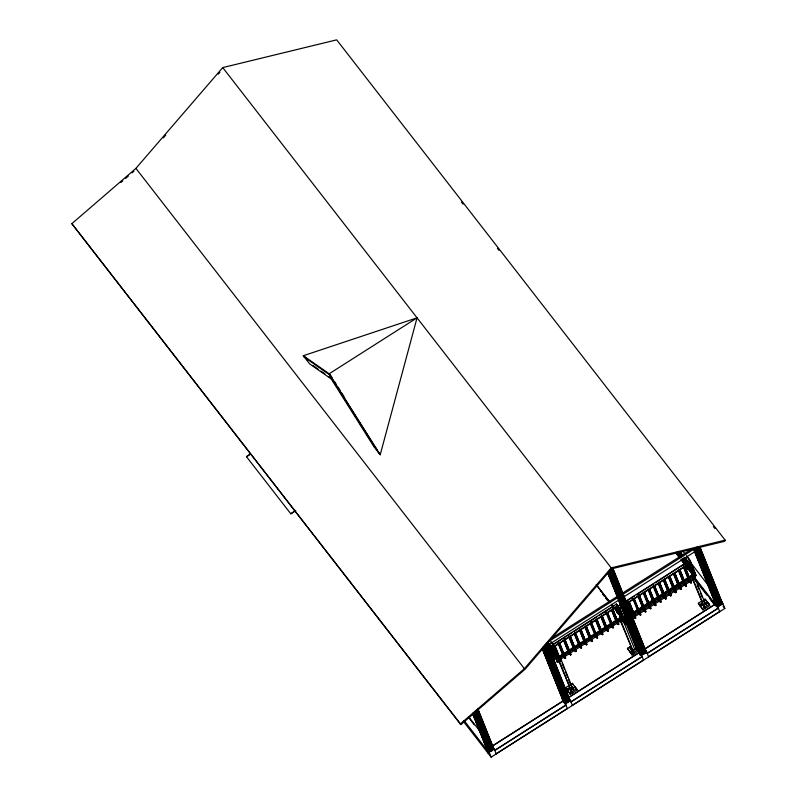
<?xml version="1.0" encoding="UTF-8"?>
<svg xmlns="http://www.w3.org/2000/svg" width="797" height="797" viewBox="0 0 797 797"><rect width="100%" height="100%" fill="white"/><g stroke="black" fill="none" stroke-linecap="round" stroke-linejoin="round"><path stroke-width="1.2" d="M487.007 748.323C486.18 753.085 494.608 751.681 493.303 747.447L477.921 708.971M542.508 649.037L563.11 700.563C563.589 704.687 570.662 702.715 569.506 698.949L547.071 642.84M639.722 650.611C637.341 655.692 647.114 655.273 645.709 650.442L612.494 567.404M622.467 594.612L693.619 549.322L715.646 604.256C717.071 607.563 722.909 605.361 721.913 601.944L699.935 546.981M380.209 454.768L329.161 373.773L303.298 355.721L309.635 363.88L331.243 378.954L373.873 446.609L380.209 454.768L417.05 317.834L303.298 355.721L304.026 356.976L329.579 374.809L378.944 453.134M725.15 540.137L724.822 541.253L611.578 568.829L525.163 669.141L460.955 724.573L460.317 723.975L71.85 223.678L135.918 168.376L222.742 67.596L336.683 39.85L725.15 540.137L611.209 567.882L524.386 668.673L460.317 723.975M163.355 137.911L165.776 135.101M218.278 74.161L219.892 72.288M120.885 182.513L122.748 180.899M125.537 178.498L128.327 176.087M132.053 172.869L133.916 171.265M295.707 510.718L290.825 513.826L246.472 456.701L250.278 453.961M290.825 513.826L295.587 510.399M304.564 357.355L305.072 357.036L307.243 359.826M329.161 373.773L417.05 317.834M329.579 374.809L330.088 374.48M331.243 378.954L331.751 378.635L328.802 376.582M246.472 456.701L250.378 454.22M373.873 446.609L374.381 446.29L376.553 449.08M551.604 638.238L617.516 596.286M621.71 593.626L691.806 549.003M547.14 642.561L618.283 597.272M548.127 645.042L619.279 599.752M623.463 597.092L695.661 551.145M571.439 691.238L552.909 645.042L553.985 646.427L617.805 605.8L616.43 604.036L553.118 644.325L553.556 645.052L551.265 646.506L548.844 643.229M553.248 644.653L571.927 632.768M573.999 631.443L596.833 616.918M598.916 615.593L614.477 605.68M553.377 646.198L553.885 645.879M620.564 604.505L554.114 646.756L553.048 645.371M625.814 601.167L687.711 561.775L655.323 582.806M618.602 606.178L620.694 604.843M625.944 601.506L634.332 596.156M636.434 594.821L653.221 584.141M688.478 563.32L688.02 562.164L690.302 560.709L686.536 555.858M690.302 560.709L688.15 562.493L685.141 558.617M688.08 563.13L688.588 562.812L689.345 563.798M619.588 607.583L626.263 624.181L625.755 624.499L618.791 608.28L620.873 606.955M626.083 603.648L689.594 563.22M618.93 608.619L622.049 606.627M627.259 603.319L689.734 563.549L688.528 561.845L705.594 604.515M553.058 654.188L553.566 653.859M688.857 569.646L689.365 569.317L684.782 557.87M548.874 644.544L554.712 658.76L555.977 657.953L551.375 646.437M559.245 656.399L620.484 617.426M558.01 657.784L558.518 657.455M559.554 656.798L620.783 617.824M572.027 649.306L574.109 647.981M583.444 642.033L586.562 640.051M603.17 629.481L606.278 627.498M609.396 625.525L611.468 624.2M558.338 658.611L621.122 618.651M621.242 618.98L558.468 658.94L557.86 658.153M610.701 626.183L613.839 624.181M623.563 618.582L625.655 617.247M630.905 613.909L692.812 574.507M558.996 660.265L621.77 620.305M623.862 618.98L625.944 617.655M631.144 614.338L693.619 574.577M672.15 588.694L675.298 586.682M677.4 585.347L681.594 582.677M686.845 579.339L688.937 578.004M558.757 661.53L557.183 661.938L558.448 661.131M558.388 659.468L559.305 660.653L560.57 659.846L555.081 646.108M558.189 643.538L563.987 657.674L564.953 656.469M563.499 640.15L569.307 654.287L570.572 653.48L564.625 638.596M568.819 636.773L574.627 650.9L575.892 650.093L570.094 635.956M574.139 633.386L579.937 647.523L580.903 646.317M579.459 629.999L585.257 644.135L586.532 643.328L581.033 629.59M584.779 626.611L590.577 640.748L591.852 639.941L586.353 626.203M595.588 636.972L597.162 636.554L596.863 636.165M595.409 619.847L601.217 633.984L602.482 633.167L596.993 619.428M600.729 616.46L606.537 630.596L607.802 629.789L602.303 616.041M611.548 626.821L613.122 626.402L607.782 613.411M611.369 609.695L617.167 623.822L618.442 623.015L612.485 608.131M616.051 606.706L621.849 620.843L622.816 619.638M624.19 619.807L626.273 618.482M630.437 615.832L692.912 576.072M624.32 620.136L626.402 618.811M631.613 615.493L693.041 576.4M558.219 660.843L558.986 661.829L561.397 660.285M623.314 620.883L621.411 622.098L619.887 620.136M553.726 645.53L560.45 661.4L560.958 661.072L555.001 646.188M558.876 643.687L565.133 658.412L565.641 658.093L559.763 643.129M564.186 640.31L570.453 655.034L570.961 654.706L564.774 639.343M569.506 636.923L575.773 651.647L576.281 651.318L570.393 636.355M574.826 633.535L581.083 648.26L581.591 647.941L575.414 632.579M580.146 630.148L586.403 644.873L586.911 644.554L580.724 629.192M585.466 626.771L591.723 641.495L592.231 641.167L586.044 625.804M590.786 623.384L597.043 638.108L597.551 637.779L591.215 621.67M596.096 619.996L602.363 634.721L602.871 634.402L596.684 619.04M601.416 616.609L607.683 631.334L608.191 631.015L602.004 615.653M606.278 612.086L612.993 627.956L613.501 627.628L607.623 612.664M612.056 609.844L618.313 624.569L618.821 624.24L612.634 608.878M616.739 606.866L622.995 621.59L623.503 621.261L617.247 606.537M689.903 560.351L695.861 575.235L694.894 576.44L696.16 575.633L690.212 560.749M623.812 622.118L626.93 620.136M632.141 616.818L693.569 577.725M694.615 577.058L695.123 576.739L689.166 561.845M627.428 621.371L624.31 623.364L624.609 623.752L625.575 622.557M632.639 618.064L695.114 578.303M627.797 602.353L634.093 617.725L635.358 616.918L629.371 601.944M638.845 614.108L640.419 613.7L640.111 613.301M637.909 595.917L644.205 611.289L645.48 610.482L639.483 595.498M648.957 607.673L650.531 607.254L644.235 591.892M648.031 589.481L654.317 604.843L655.592 604.036L649.605 589.063M659.069 601.237L660.653 600.818L654.815 586.602M658.143 583.045L664.439 598.408L665.704 597.601L659.717 582.627M663.194 579.827L669.49 595.19L670.765 594.383L664.469 579.011M668.255 576.6L674.551 591.972L675.816 591.165L669.829 576.191M673.316 573.382L679.612 588.754L680.877 587.947L674.581 572.575M678.367 570.164L684.663 585.536L685.938 584.729L679.951 569.755M683.428 566.946L689.724 582.318L690.989 581.511L685.161 567.295M685.211 557.731L693.838 579.11L695.412 578.692M628.484 602.502L635.239 618.462L635.747 618.143L629.062 601.546M633.535 599.284L640.29 615.244L640.798 614.925L634.123 598.328M638.596 596.066L645.351 612.026L645.859 611.707L639.184 595.11M643.657 592.848L650.412 608.808L650.92 608.49L644.544 592.281M648.708 589.631L655.463 605.59L655.971 605.272L649.296 588.674M653.769 586.413L660.524 602.373L661.032 602.044L654.656 585.845M658.83 583.195L665.585 599.155L666.093 598.826L659.408 582.238M663.881 579.977L670.636 595.937L671.144 595.608L664.778 579.409M668.942 576.759L675.697 592.719L676.205 592.39L669.759 576.261M674.003 573.541L680.758 589.491L681.266 589.172L674.89 572.973M679.054 570.313L685.809 586.273L686.317 585.954L679.642 569.357M683.657 565.95L690.869 583.055L691.378 582.737L685.002 566.537M570.014 688.917L567.344 690.61L565.591 687.711L569.148 685.45M570.413 684.643L572.445 683.348L577.108 689.993L572.664 692.822L569.078 688.289L567.046 689.584L570.253 694.356L572.286 693.061L571.748 691.736L569.725 693.031M630.646 653.122L627.438 648.35L629.471 647.054L634.133 653.699L638.576 650.87L638.048 649.545L633.605 652.374M635.209 645.062L634.681 643.737L636.335 642.691M702.735 604.445L700.065 606.138L698.311 603.239L701.868 600.978M570.253 694.356L566.816 689.285L569.486 687.592M637.56 644.265L635.906 645.311L634.681 643.737M702.974 609.884L699.766 605.112L701.798 603.817L704.468 607.264L704.996 608.589L702.974 609.884L699.537 604.823L702.197 603.12M575.125 686.795L573.093 688.09L571.09 685.5M632.101 654.985L631.573 653.67L633.226 652.613L633.754 653.938L632.101 654.985L630.118 651.797L632.151 650.501L632.908 652.115M707.846 602.323L705.813 603.618L703.133 600.171L705.166 598.876L708.603 603.947M632.38 650.8L636.823 647.971L637.351 649.286M633.057 651.577L632.798 650.92L636.863 648.33L635.637 646.756L635.906 647.423M572.136 691.497L576.58 688.668L575.354 687.094L570.911 689.923L572.664 692.822M702.436 608.559L704.468 607.264M704.857 607.025L709.3 604.196L708.075 602.622L703.631 605.451L705.385 608.35L709.828 605.521L709.3 604.196M491.709 746.341L562.831 701.071L565.96 705.176L494.837 750.445L492.935 747.915M568.958 697.176L639.035 652.574L642.093 656.509L570.971 701.778M644.115 649.336L715.238 604.076M491.779 746.5L562.901 701.24M569.028 697.335L639.104 652.733L642.163 656.678L571.041 701.948L568.53 698.63M645.231 648.838L715.308 604.236M721.016 601.087L722.849 603.459L724.832 608.42L491.151 757.15L489.159 752.189L494.24 748.951L492.407 746.59M567.344 708.653L565.362 703.691L570.443 700.453L568.61 698.092M643.548 660.155L641.565 655.184L646.646 651.956L645.421 650.382M719.751 611.648L717.768 606.686L722.849 603.459M494.768 750.276L565.89 705.016M718.296 608.011L647.174 653.281L645.341 650.92M496.162 753.753L567.285 708.483M572.366 705.255L643.488 659.986M648.569 656.748L719.691 611.488M644.155 648.977L644.843 649.326M313.091 365.614L318.003 369.041M320.942 371.093L324.877 373.833M71.85 223.678L460.955 724.573M721.046 600.828L721.913 601.944M568.64 697.823L569.506 698.949M492.436 746.321L493.303 747.447M461.523 202.159L463.047 204.122M497.398 248.355L498.922 250.318M713.375 526.508L714.899 528.481M682.77 551.006L685.031 553.925M686.675 556.186L690.441 561.038M688.747 560.181L709.111 586.482M722.999 606.059L724.832 608.42M685.221 558.149L686.735 560.092M679.731 551.494L682.75 555.379M684.254 557.312L688.02 562.164M679.871 551.823L682.88 555.708M679.442 551.683L682.461 555.559M684.713 558.478L687.731 562.353M676.553 552.6L680.369 557.501M681.893 559.464L684.932 563.389L683.039 558.817M686.456 565.352L692.553 573.202M676.633 553.098L679.642 556.973M681.455 559.315L692.444 573.461M686.556 566.039L689.564 569.915M676.045 552.929L679.861 557.83M681.385 559.793L692.045 573.521M717.768 606.686L714.71 602.751L716.284 606.676M675.617 552.769L679.423 557.671M680.947 559.633L692.374 574.348M694.257 577.128L718.366 608.181L647.244 653.44L645.411 651.079M686.287 567.653L687.801 569.596M715.268 605.072L695.034 578.931L689.046 563.957M696.09 581.172L706.919 595.13M709.858 598.836L714.441 604.803M705.694 600.201L707.706 602.791M691.378 582.737L684.623 566.777M705.006 603.219L706.341 604.943M692.513 579.17L703.661 605.82M704.159 606.776L705.385 608.35M686.317 585.954L679.562 569.994M682.481 581.88L683.995 583.822M698.311 603.239L699.537 604.823M681.266 589.172L674.511 573.212M676.205 592.39L669.45 576.43M672.369 588.316L673.873 590.258M671.144 595.608L664.389 579.648M666.093 598.826L659.338 582.866M662.257 594.751L663.762 596.694M661.032 602.044L653.819 584.938M655.971 605.272L649.216 589.312M650.92 608.49L644.165 592.53M645.859 611.707L638.646 594.592M222.742 67.596L611.209 567.882M642.023 607.633L643.528 609.566M640.798 614.925L634.043 598.965M635.747 618.143L628.992 602.183M618.791 608.28L617.545 606.846M596.246 584.619L609.964 602.283M611.488 604.246L613.013 606.208M614.537 608.171L619.867 615.045M596.375 584.948L610.094 602.612M611.618 604.574L618.482 613.411M600.41 590.786L601.028 591.573L600.49 590.248M603 594.124L604.524 596.086M605.939 597.899L609.097 601.974M611.458 605.013L612.076 605.81M616.719 611.787L618.243 613.75M626.263 624.181L619.508 608.221M602.811 594.283L604.315 596.216M605.83 598.158L607.334 600.101M616.37 611.737L617.874 613.68M635.757 645.849L638.427 649.296M618.821 624.24L612.564 609.516M634.83 645.301L636.056 646.885M636.285 647.174L638.287 649.764M635.548 646.885L637.122 648.997L636.863 648.33M641.565 655.184L638.507 651.249L640.091 655.224M631.573 649.346L632.798 650.92M634.133 653.699L629.471 647.054M613.501 627.628L607.244 612.903M633.754 653.938L632.001 651.039L630.347 652.085L631.573 653.67M627.438 648.35L630.118 651.797M608.191 631.015L601.924 616.29M602.871 634.402L596.604 619.677M591.593 622.895L590.836 621.909L597.551 637.779M592.231 641.167L585.974 626.442M586.911 644.554L580.654 629.829M581.591 647.941L574.876 632.071M576.281 651.318L570.014 636.594M570.961 654.706L564.694 639.981M565.641 658.093L558.926 642.223M551.145 641.794L553.417 644.723L551.036 646.208L557.482 662.337M550.857 641.983L552.371 643.926M552.002 645.012L558.986 661.829M560.958 661.072L554.692 646.347M551.245 654.307L552.829 653.889L548.904 643.817M574.318 686.396L575.653 688.12M572.286 687.691L573.621 689.415M571.728 687.502L572.874 688.987L560.899 659.049M570.971 690.192L558.807 661.171M572.286 693.061L569.078 688.289M565.591 687.711L566.816 689.285M565.362 703.691L562.303 699.746L563.1 701.739M135.918 168.376L524.386 668.673M468.477 716.493L481.258 732.951M468.895 717.918L474.225 724.782M489.159 752.189L486.1 748.253L488.083 753.215M464.083 720.528L486.698 749.738M463.276 721.265L491.151 757.15M330.745 375.526L332.06 377.619M334.69 381.793L336.015 383.885M337.988 387.013L339.96 390.151M341.933 393.28L343.905 396.418M332.399 379.671L334.371 382.799M336.334 385.917L337.649 388M340.269 392.164L341.584 394.246M343.557 397.364L345.519 400.493M347.492 403.611L349.455 406.739M351.427 409.857L353.39 412.976M354.705 415.058L356.01 417.14M358.64 421.304L360.603 424.432M362.575 427.551L364.538 430.669M365.853 432.751L368.473 436.915M369.788 438.998L371.103 441.08M645.371 649.824L645.709 650.442M700.055 547.688L722.042 602.642M699.975 548.157L720.588 599.683M699.507 547.27L721.943 603.379M698.73 546.842L721.634 604.086M698.232 547.479L721.126 604.734M697.106 546.872L720.458 605.272M696.787 548.406L719.681 605.66M695.482 547.469L718.844 605.869M694.635 547.499L717.997 605.889M694.307 548.475L717.2 605.73M694.087 549.013L701.878 568.48M702.795 570.772L705.076 576.49M705.993 578.781L708.284 584.51M709.2 586.801L711.492 592.52M712.408 594.811L714.7 600.539M694.077 549.272L716.513 605.381M693.45 548.545L715.985 604.883M688.937 561.556L694.894 576.44M688.967 562.562L695.801 579.917L695.293 580.246L688.459 564.276M688.837 564.117L695.791 581.382M697.156 584.799L698.979 589.362M700.344 592.779L702.167 597.342M703.532 600.759L704.448 603.04M686.177 558.548L687.542 561.985M685.968 558.707L687.343 562.144M688.259 564.435L691.467 572.455M693.071 576.38L693.599 577.705M687.691 563.379L694.147 579.499M693.201 579.509L703.691 605.73M684.474 558.03L685.848 561.467M684.274 558.189L686.107 562.772M687.024 565.063L688.399 568.5M683.965 558.348L685.799 562.931M686.715 565.222L687.632 567.514M702.446 604.236L702.705 604.903M701.798 603.817L702.326 605.142M681.714 553.915L682.63 556.206M683.547 558.498L685.838 564.216M683.318 558.199L685.151 562.782M680.289 551.942L681.664 555.379M679.98 552.112L681.355 555.539M682.73 558.976L684.563 563.559M679.562 552.251L680.937 555.688M679.791 553.098L680.698 555.389M682.073 558.827L682.989 561.118M679.024 551.564L680.399 554.991M678.596 551.424L680.877 557.153M678.287 551.584L680.12 556.167M684.424 566.936L690.869 583.055M677.629 551.434L679.692 556.306M683.278 566.189L689.724 582.318M677.35 552.052L679.183 556.635M677.052 552.211L677.958 554.503M684.474 581.85L685.012 583.175M679.363 570.154L685.809 586.273M678.675 570.562L684.663 585.536M674.302 573.372L680.758 589.491M673.614 573.78L679.612 588.754M669.251 576.59L675.697 592.719M668.563 576.998L674.551 591.972M664.19 579.808L670.636 595.937M663.502 580.216L669.49 595.19M664.25 594.721L664.778 596.046M659.129 583.025L665.585 599.155M658.452 583.434L664.439 598.408M654.078 586.243L660.524 602.373M653.082 586.263L659.378 601.625M649.017 589.461L655.463 605.59M648.33 589.87L654.317 604.843M643.956 592.679L650.412 608.808M643.279 593.098L649.266 608.071M644.016 607.603L644.544 608.928M638.905 595.907L645.351 612.026M638.218 596.315L644.205 611.289M633.844 599.125L640.29 615.244M632.698 598.378L639.144 614.507M633.904 614.039L634.432 615.364M628.783 602.343L635.239 618.462M627.637 601.596L634.093 617.725M646.646 651.956L648.628 656.917M612.614 567.932L645.839 651.149M612.066 567.683L645.739 651.876M611.757 568.391L645.431 652.594M611.249 569.038L644.922 653.231M610.582 569.566L644.255 653.769M609.805 569.955L643.478 654.158M609.426 571.319L642.641 654.367M608.579 571.349L641.794 654.397M608.241 572.336L640.997 654.227M608.041 572.894L618.193 598.268M619.11 600.579L635.717 642.103M636.644 644.404L639.413 651.328M608.021 573.143L640.31 653.879M607.483 572.475L639.782 653.381M626.213 622.148L636.693 648.369M625.974 622.955L635.089 645.749M619.309 608.37L625.755 624.499M616.858 604.754L634.791 649.575M616.43 604.036L616.888 605.192M617.047 606.696L622.995 621.59M616.36 607.105L621.849 620.843M620.913 620.853L632.888 650.79L620.265 620.614M617.067 611.598L617.595 612.923M616.46 610.811L616.988 612.136M631.842 650.003L629.859 646.815L630.387 648.13M612.365 609.685L618.313 624.569M611.678 610.084L617.167 623.822M606.019 597.361L606.547 598.686M607.045 613.062L612.993 627.956M605.899 612.325L611.847 627.209M601.725 616.45L607.683 631.334M601.038 616.858L606.537 630.596M596.405 619.837L602.363 634.721M595.718 620.235L601.217 633.984M591.085 623.224L597.043 638.108M590.099 623.234L595.897 637.361M585.765 626.601L591.723 641.495M585.078 627.01L590.577 640.748M580.455 629.989L586.403 644.873M579.768 630.397L585.257 644.135M575.135 633.376L581.083 648.26M574.448 633.774L579.937 647.523M569.815 636.763L575.773 651.647M568.669 636.016L574.627 650.9M564.495 640.15L570.453 655.034M563.808 640.549L569.307 654.287M559.175 643.528L565.133 658.412M576.58 688.668L577.108 689.993M558.488 643.936L563.987 657.674M572.445 683.348L572.983 684.673M562.084 663.403L564.386 669.141M565.302 671.433L567.594 677.181M568.52 679.472L570.811 685.211M572.017 688.08L571.758 687.413L572.973 688.997L570.941 690.282L569.725 688.708L569.985 689.375M554.493 646.506L560.45 661.4M553.347 645.769L559.305 660.653M555.041 651.298L555.967 653.61M552.919 647.313L553.845 649.615M556.147 655.373L557.063 657.674M552.69 647.015L553.616 649.316M555.917 655.084L556.834 657.386M551.604 646.736L555.748 657.097M550.727 645.819L557.183 661.938M548.725 643.787L554.712 658.76M570.443 700.453L572.425 705.415M547.19 643.538L569.636 699.646M547.111 644.006L548.485 647.443M549.402 649.734L551.693 655.453M552.61 657.744L568.181 696.678M546.642 643.129L569.536 700.374M546.334 643.837L569.227 701.091M545.825 644.484L568.719 701.739M545.158 645.022L568.062 702.267M544.381 645.401L567.275 702.655M543.992 646.765L566.438 702.864M543.146 646.785L565.591 702.894M542.817 647.762L564.794 702.725M543.514 650.591L544.889 654.028M545.806 656.32L548.097 662.038M549.013 664.329L551.305 670.058M552.221 672.349L554.513 678.068M555.419 680.359L563.21 699.826M542.588 648.569L564.107 702.376M542.169 648.589L563.579 701.878M494.24 748.951L496.222 753.912M477.592 708.533L493.433 748.144M477.493 709.27L493.333 748.881M477.184 709.978L493.024 749.588M476.676 710.625L492.516 750.236M476.008 711.163L491.859 750.764M475.231 711.552L491.072 751.153M474.394 711.761L490.235 751.372M473.996 712.917L489.388 751.392M473.209 712.747L488.591 751.222M472.97 713.534L487.913 750.884M472.88 713.982L487.375 750.375M472.551 713.544L487.037 749.758M715.517 603.558L715.646 604.256"/></g></svg>
